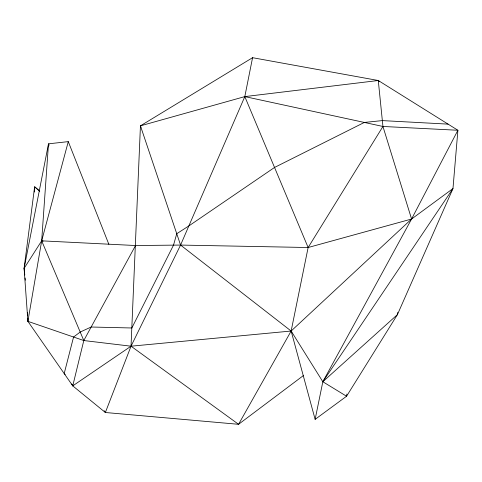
<?xml version="1.0" encoding="UTF-8"?>
<svg xmlns="http://www.w3.org/2000/svg" width="482" height="482" viewBox="0 0 482 482"><rect width="100%" height="100%" fill="white"/><g stroke="black" fill="none" stroke-linecap="round" stroke-linejoin="round"><path stroke-width="0.72" d="M303.666 375.37L238.566 424.305L105.365 412.502L131.032 346.197L140.443 125.844L252.568 57.695L378.274 80.506L457.9 130.267L452.972 188.57L397.433 314.607L346.564 396.24L315.132 419.364L291.14 331.032L308.131 247.519L382.943 126.465L378.274 80.506L244.814 96.599L140.443 125.844L140.889 127.278M34.282 192.011L34.632 186.787L39.753 191.041M104.136 410.706L105.365 412.502L72.752 385.865L27.896 321.343L41.675 240.837L48.489 143.829L68.281 141.624L108.866 244.32M315.132 419.364L322.832 381.738L452.972 188.57L411.58 219.027L291.14 331.032L131.032 346.197L83.796 340.545L27.896 321.343L24.1 268.353L34.632 186.787L39.687 191.258M346.871 394.011L346.564 396.24L322.832 381.738L291.14 331.032L180.569 245.067L140.443 125.844M397.789 312.39L397.433 314.607L322.832 381.738L411.58 219.027L457.9 130.267L382.943 126.465L244.814 96.599L180.569 245.067L131.032 346.197L72.752 385.865L71.764 383.967M24.793 275.035L24.1 268.353L48.489 143.829L49.242 145.13M252.568 57.695L244.814 96.599L308.131 247.519L411.58 219.027L382.943 126.465M72.752 385.865L83.796 340.545L135.544 245.531L180.569 245.067L308.131 247.519M24.1 268.353L41.675 240.837L68.281 141.624M83.796 340.545L41.675 240.837L135.544 245.531M448.073 124.127L382.347 120.602L364.332 122.44L274.541 167.453L188.854 225.931L176.749 233.716L173.514 245.139L131.845 327.989L91.164 327.013L80.205 332.032L73.565 337.026L64.196 373.562L65.191 374.424M41.675 240.837L43.133 241.163M131.032 346.197L238.566 424.305L291.14 331.032L291.875 332.327M378.274 80.506L379.123 81.735M25.1 278L25.329 280.229M27.619 312.318L27.709 315.33M27.805 318.337L27.896 321.343"/></g></svg>
